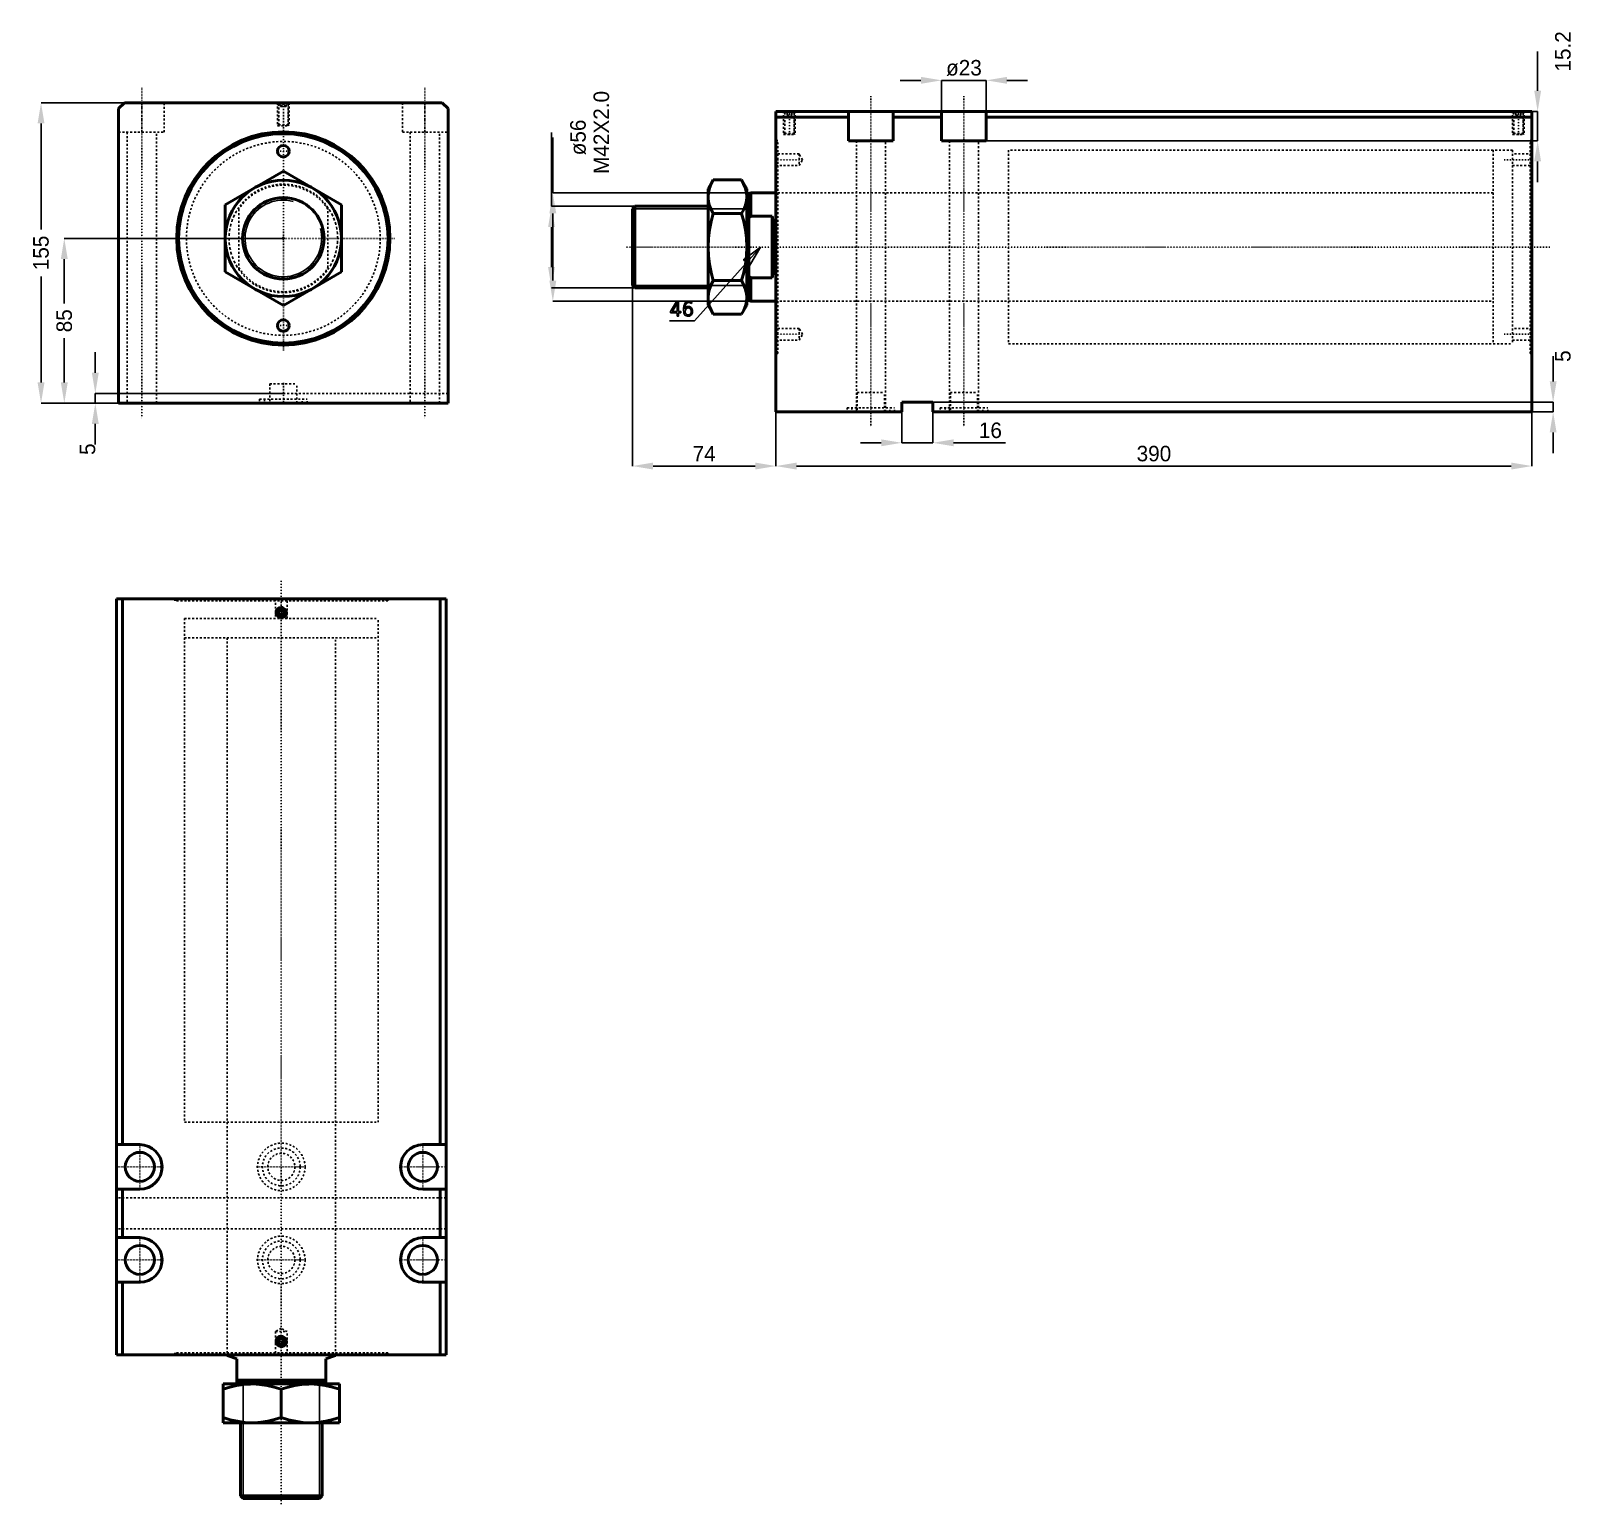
# Model space of a CAD drawing. Header units: millimetres. Extents: x -130 to 665, y -653 to 107.
import ezdxf

# ---------------------------------------------------------------- set-up
doc = ezdxf.new("R2010")
doc.units = ezdxf.units.MM
doc.linetypes.add('Center', pattern=[1.5, 0.45, -0.5, 0.05, -0.5])
doc.linetypes.add('Dashed', pattern=[2, 1, -1])
for name, color, linetype, lineweight in [('2d ConnectionPoints', 7, 'Continuous', 50), ('AM_0', 7, 'Continuous', 50), ('AM_5', 3, 'Continuous', 25), ('AM_7', 7, 'Center', 25), ('AM_9', 6, 'Dashed', 25)]:
    doc.layers.add(name, color=color, linetype=linetype, lineweight=lineweight)
doc.dimstyles.new('ISO-25', dxfattribs={"dimtxt": 2.5, "dimasz": 2.5, "dimexe": 1.25, "dimexo": 0.625, "dimtad": 1, "dimtxsty": 'Standard', "dimcen": 2.5, "dimadec": 0, "dimazin": 0, "dimtfac": 1, "dimtmove": 0, "dimatfit": 3, "dimfxl": 0, "dimarcsym": 0})

# ---------------------------------------------------------------- blocks, each defined once
blk = doc.blocks.new('1_JECX_MF_EXLA_100_250_0_rod__0_in_JECX_MF_160_EXLA_100_250_0__0')
at = {"layer": 'AM_0'}
for p, q in [((-30, 17.32), (0, 34.64)), ((0, 34.64), (30, 17.32)), ((-30, -17.32), (-30, 17.32)), ((30, 17.32), (30, -17.32)), ((0, -34.64), (-30, -17.32)), ((30, -17.32), (0, -34.64))]:
    blk.add_line(p, q, dxfattribs=at)
for radius in [30, 21]:
    blk.add_circle((0, 0), radius, dxfattribs=at)
at = {"layer": 'AM_5'}
blk.add_arc((0, 0), 19.77, 75, 15, dxfattribs=at)
at = {"layer": 'AM_9'}
for p, q in [((-23, -15.97), (-23, 15.97)), ((23, 15.97), (23, -15.97))]:
    blk.add_line(p, q, dxfattribs=at)
for points in [[(-23, 15.97), (-24.3, 13.9), (-25.42, 11.73), (-26.35, 9.47), (-27.07, 7.14), (-27.59, 4.75), (-27.9, 2.33), (-28, -0.11), (-27.88, -2.55), (-27.56, -4.97), (-27.02, -7.35), (-26.27, -9.68), (-25.33, -11.93), (-24.19, -14.1), (-23, -15.97)], [(23, -15.97), (24.3, -13.9), (25.42, -11.73), (26.35, -9.47), (27.07, -7.14), (27.59, -4.75), (27.9, -2.33), (28, 0.11), (27.88, 2.55), (27.56, 4.97), (27.02, 7.35), (26.27, 9.68), (25.33, 11.93), (24.19, 14.1), (23, 15.97)]]:
    blk.add_lwpolyline(points, dxfattribs=at)
blk.add_circle((0, 0), 20.77, dxfattribs=at)
for radius, start, end in [(28, 34.77194, 145.22806), (27.5, 33.2419, 146.7581), (27.5, 213.2419, 326.7581), (28, 214.77194, 325.22806)]:
    blk.add_arc((0, 0), radius, start, end, dxfattribs=at)
blk = doc.blocks.new('2_JECX_MF_EXLA_100_250_0_body__0_in_JECX_MF_160_EXLA_100_250_0__0')
at = {"layer": 'AM_0'}
for p, q in [((-82, 70), (-85, 67)), ((-85, 67), (-85, -85)), ((82, 70), (-82, 70)), ((85, 67), (82, 70)), ((85, -85), (85, 67)), ((-85, -85), (85, -85))]:
    blk.add_line(p, q, dxfattribs=at)
for centre, radius in [((0, 0), 55), ((0, 0), 54), ((0, 45), 3), ((0, -45), 3)]:
    blk.add_circle(centre, radius, dxfattribs=at)
at = {"layer": 'AM_5', "linetype": 'Dashed'}
for p, q in [((-3, 70), (-3, 58)), ((3, 70), (3, 58))]:
    blk.add_line(p, q, dxfattribs=at)
at = {"layer": 'AM_7'}
for p, q in [((-73, 77.75), (-73, -92.75)), ((73, 77.75), (73, -92.75)), ((0, -57.75), (0, 70.6)), ((-3.15, 45), (3.15, 45)), ((-57.75, 0), (57.75, 0)), ((-3.15, -45), (3.15, -45)), ((0, -74.5), (0, -85.5))]:
    blk.add_line(p, q, dxfattribs=at)
at = {"layer": 'AM_9'}
for p, q in [((-73, 54.8), (-73, 70)), ((-61.5, 54.8), (-61.5, 70)), ((-3, 70), (-2.46, 69.46)), ((-2.46, 69.46), (-2.46, 58.54)), ((-2.46, 69.46), (2.46, 69.46)), ((-1.9, 70), (-2.4, 69.5)), ((-2.4, 69.5), (-2.4, 58)), ((-2.4, 69.5), (2.4, 69.5)), ((-1.44, 68), (-1.44, 70)), ((-1.44, 68), (1.44, 68)), ((-0.72, 68), (-0.72, 70)), ((0.72, 68), (0.72, 70)), ((1.44, 68), (1.44, 70)), ((2.4, 69.5), (1.9, 70)), ((2.4, 58), (2.4, 69.5)), ((2.46, 69.46), (3, 70)), ((2.46, 58.54), (2.46, 69.46)), ((61.5, 70), (61.5, 54.8)), ((73, 54.8), (73, 70)), ((-2.46, 58.54), (-3, 58)), ((-3, 58), (3, 58)), ((-2.46, 58.54), (2.46, 58.54)), ((3, 58), (2.46, 58.54)), ((-85, 54.8), (-61.5, 54.8)), ((-80.5, 54.8), (-80.5, -85)), ((-65.5, -85), (-65.5, 54.8)), ((61.5, 54.8), (85, 54.8)), ((65.5, 54.8), (65.5, -85)), ((80.5, -85), (80.5, 54.8)), ((-7, -75), (7, -75)), ((-7, -75), (-7, -85)), ((7, -85), (7, -75)), ((85, -80), (-85, -80)), ((-12.25, -82.9), (12.25, -82.9)), ((-12.25, -82.9), (-12.25, -85)), ((-9.75, -82.9), (-9.75, -85)), ((9.75, -85), (9.75, -82.9)), ((12.25, -85), (12.25, -82.9))]:
    blk.add_line(p, q, dxfattribs=at)
blk.add_circle((0, 0), 50, dxfattribs=at)
blk = doc.blocks.new('*D3')
at = {"layer": 'AM_5', "color": 0, "lineweight": -2}
for p, q in [((-82, 70), (-125, 70)), ((-125, 59.33), (-125, 4.61)), ((-125, -74.33), (-125, -19.61)), ((-85, -85), (-125, -85))]:
    blk.add_line(p, q, dxfattribs=at)
at = {"layer": 'AM_5', "color": 0}
for points in [[(-123.22, 59.33), (-126.78, 59.33), (-125, 70)], [(-126.78, -74.33), (-123.22, -74.33), (-125, -85)]]:
    blk.add_solid(points, dxfattribs=at)
at = {"layer": 'Defpoints', "color": 0}
for p in [(-82, 70), (-125, -85), (-85, -85)]:
    blk.add_point(p, dxfattribs=at)
at = {"layer": 'AM_5', "color": 0, "insert": (-125, -7.5), "char_height": 8, "attachment_point": 5, "rotation": 90}
blk.add_mtext('155', dxfattribs=at)
blk = doc.blocks.new('*D4')
at = {"layer": 'AM_5', "color": 0, "lineweight": -2}
for p, q in [((0, 0), (-113, 0)), ((-113, -10.67), (-113, -33.62)), ((-113, -74.33), (-113, -51.38)), ((-85, -85), (-113, -85))]:
    blk.add_line(p, q, dxfattribs=at)
at = {"layer": 'AM_5', "color": 0}
for points in [[(-111.22, -10.67), (-114.78, -10.67), (-113, 0)], [(-114.78, -74.33), (-111.22, -74.33), (-113, -85)]]:
    blk.add_solid(points, dxfattribs=at)
at = {"layer": 'Defpoints', "color": 0}
for p in [(0, 0), (-113, -85), (-85, -85)]:
    blk.add_point(p, dxfattribs=at)
at = {"layer": 'AM_5', "color": 0, "insert": (-113, -42.5), "char_height": 8, "attachment_point": 5, "rotation": 90}
blk.add_mtext('85', dxfattribs=at)
blk = doc.blocks.new('*D5')
at = {"layer": 'AM_5', "color": 0, "lineweight": -2}
for p, q in [((-97, -69.33), (-97, -58.67)), ((0, -80), (-97, -80)), ((-97, -80), (-97, -85)), ((-85, -85), (-97, -85)), ((-97, -95.67), (-97, -106.33))]:
    blk.add_line(p, q, dxfattribs=at)
at = {"layer": 'AM_5', "color": 0}
for points in [[(-98.78, -69.33), (-95.22, -69.33), (-97, -80)], [(-95.22, -95.67), (-98.78, -95.67), (-97, -85)]]:
    blk.add_solid(points, dxfattribs=at)
at = {"layer": 'Defpoints', "color": 0}
for p in [(-97, -85), (-85, -85), (0, -80)]:
    blk.add_point(p, dxfattribs=at)
at = {"layer": 'AM_5', "color": 0, "insert": (-101, -108.73), "char_height": 8, "attachment_point": 5, "rotation": 90}
blk.add_mtext('5', dxfattribs=at)
blk = doc.blocks.new('1_JECX_MF_EXLA_100_250_0_rod__0_in_JECX_MF_160_EXLA_100_250_0__4')
at = {"layer": 'AM_0'}
for p, q in [((-28, 0), (-28, -0.38)), ((28, -0.38), (28, 0)), ((-23, -2), (-28, -0.38)), ((-23, -14), (-23, -2)), ((28, -0.38), (23, -2)), ((23, -2), (23, -14)), ((30, -15), (-30, -15)), ((-30, -35), (-30, -15)), ((-23, -13), (23, -13)), ((-23, -14), (23, -14)), ((-19.77, -14), (-20.77, -15)), ((20.77, -15), (19.77, -14)), ((30, -15), (30, -35)), ((0, -32.32), (0, -17.68)), ((30, -35), (-30, -35)), ((-21, -35), (-21, -72.77)), ((21, -72.77), (21, -35)), ((-21, -72.77), (21, -72.77)), ((-21, -72.77), (-19.77, -74)), ((-19.77, -74), (19.77, -74)), ((19.77, -74), (21, -72.77))]:
    blk.add_line(p, q, dxfattribs=at)
for points in [[(-15, -15), (-16.07, -15.01), (-19.57, -15.27), (-23.04, -15.81), (-26.54, -16.63), (-30, -17.68)], [(0, -17.68), (-3.65, -16.58), (-7.35, -15.74), (-11.16, -15.19), (-15, -15)], [(15, -15), (13.93, -15.01), (10.43, -15.27), (6.96, -15.81), (3.46, -16.63), (0, -17.68)], [(30, -17.68), (26.35, -16.58), (22.65, -15.74), (18.84, -15.19), (15, -15)], [(-30, -32.32), (-26.35, -33.42), (-22.65, -34.26), (-18.84, -34.81), (-15, -35)], [(-15, -35), (-13.93, -34.99), (-10.43, -34.73), (-6.96, -34.19), (-3.46, -33.37), (0, -32.32)], [(0, -32.32), (3.65, -33.42), (7.35, -34.26), (11.16, -34.81), (15, -35)], [(15, -35), (16.07, -34.99), (19.57, -34.73), (23.04, -34.19), (26.54, -33.37), (30, -32.32)]]:
    blk.add_lwpolyline(points, dxfattribs=at)
at = {"layer": 'AM_5'}
for p, q in [((-19.77, -74), (-19.77, -14)), ((19.77, -74), (19.77, -14))]:
    blk.add_line(p, q, dxfattribs=at)
at = {"layer": 'AM_7'}
blk.add_line((0, -77), (0, 399.7), dxfattribs=at)
at = {"layer": 'AM_9'}
for p, q in [((-50, 380), (50, 380)), ((-50, 380), (-50, 370)), ((50, 370), (50, 380)), ((-50, 370), (50, 370)), ((-28, 370), (-28, 0)), ((28, 0), (28, 370))]:
    blk.add_line(p, q, dxfattribs=at)
blk = doc.blocks.new('2_JECX_MF_EXLA_100_250_0_body__0_in_JECX_MF_160_EXLA_100_250_0__4')
at = {"layer": 'AM_0'}
for p, q in [((-85, 390), (-85, 0)), ((85, 390), (-85, 390)), ((-82, 390), (-82, 108.5)), ((82, 390), (82, 108.5)), ((85, 390), (85, 0)), ((-0.72, 384.25), (-1.44, 383)), ((-1.44, 383), (-0.72, 381.75)), ((0.72, 384.25), (-0.72, 384.25)), ((1.44, 383), (0.72, 384.25)), ((0.72, 381.75), (1.44, 383)), ((-0.72, 381.75), (0.72, 381.75)), ((-73, 108.5), (-85, 108.5)), ((85, 108.5), (73, 108.5)), ((-85, 85.5), (-73, 85.5)), ((-82, 85.5), (-82, 60.5)), ((73, 85.5), (85, 85.5)), ((82, 85.5), (82, 60.5)), ((-73, 60.5), (-85, 60.5)), ((85, 60.5), (73, 60.5)), ((-85, 37.5), (-73, 37.5)), ((-82, 37.5), (-82, 0)), ((73, 37.5), (85, 37.5)), ((82, 37.5), (82, 0)), ((-0.72, 8.25), (-1.44, 7)), ((0.72, 8.25), (-0.72, 8.25)), ((1.44, 7), (0.72, 8.25)), ((85, 0), (-85, 0)), ((-1.44, 7), (-0.72, 5.75)), ((-0.72, 5.75), (0.72, 5.75)), ((0.72, 5.75), (1.44, 7))]:
    blk.add_line(p, q, dxfattribs=at)
for centre, radius in [((0, 383), 2.46), ((0, 383), 2.4), ((0, 383), 1.9), ((-73, 97), 7.5), ((73, 97), 7.5), ((-73, 49), 7.5), ((73, 49), 7.5), ((0, 7), 2.46), ((0, 7), 2.4), ((0, 7), 1.9)]:
    blk.add_circle(centre, radius, dxfattribs=at)
for centre, start, end in [((-73, 97), 270, 90), ((73, 97), 90, 270), ((-73, 49), 270, 90), ((73, 49), 90, 270)]:
    blk.add_arc(centre, 11.5, start, end, dxfattribs=at)
at = {"layer": 'AM_5'}
for centre in [(0, 383), (0, 7)]:
    blk.add_arc(centre, 3, 75, 15, dxfattribs=at)
at = {"layer": 'AM_7'}
for p, q in [((-3.15, 383), (3.15, 383)), ((-73, 84.93), (-73, 109.08)), ((73, 84.93), (73, 109.08)), ((-85.08, 97), (-60.93, 97)), ((-12.86, 97), (12.86, 97)), ((60.92, 97), (85.07, 97)), ((-73, 36.92), (-73, 61.08)), ((73, 36.92), (73, 61.08)), ((-85.08, 49), (-60.93, 49)), ((-12.86, 49), (12.86, 49)), ((60.92, 49), (85.07, 49)), ((-3.15, 7), (3.15, 7))]:
    blk.add_line(p, q, dxfattribs=at)
at = {"layer": 'AM_9'}
for p, q in [((-55, 390), (-55, 389)), ((-54, 390), (-54, 389)), ((-3, 390), (-3, 380)), ((3, 380), (3, 390)), ((54, 389), (54, 390)), ((55, 389), (55, 390)), ((55, 389), (-55, 389)), ((-50, 380), (50, 380)), ((-50, 380), (-50, 120)), ((50, 120), (50, 380)), ((-50, 120), (50, 120)), ((-28, 120), (-28, 0)), ((28, 0), (28, 120)), ((85, 81), (-85, 81)), ((85, 65), (-85, 65)), ((0, 13.73), (-3, 12)), ((-3, 12), (-3, 0)), ((-3, 12), (3, 12)), ((3, 12), (0, 13.73)), ((3, 0), (3, 12)), ((55, 1), (-55, 1)), ((-55, 1), (-55, 0)), ((-54, 1), (-54, 0)), ((54, 0), (54, 1)), ((55, 0), (55, 1))]:
    blk.add_line(p, q, dxfattribs=at)
for centre, radius in [((0, 97), 12.25), ((0, 97), 9.75), ((0, 97), 7), ((0, 49), 12.25), ((0, 49), 9.75), ((0, 49), 7)]:
    blk.add_circle(centre, radius, dxfattribs=at)
blk = doc.blocks.new('1_JECX_MF_EXLA_100_250_0_rod__0_in_JECX_MF_160_EXLA_100_250_0__2')
at = {"layer": 'AM_0'}
for p, q in [((-32.32, 34.64), (-35, 30)), ((-32.32, 34.64), (-17.68, 34.64)), ((-15, 30), (-17.68, 34.64)), ((-35, 30), (-35, -30)), ((-15, 30), (-15, -30)), ((-13, 28), (-14, 27.5)), ((-14, 27.5), (-14, -27.5)), ((0, 28), (-13, 28)), ((-13, 28), (-13, 15.97)), ((-72.77, 21), (-74, 19.77)), ((-74, 19.77), (-74, -19.77)), ((-35, 21), (-72.77, 21)), ((-72.77, 21), (-72.77, -21)), ((-32.32, 17.32), (-17.68, 17.32)), ((-14, 19.77), (-15, 20.77)), ((-13, 15.97), (-14, 15.07)), ((-2, 15.97), (-13, 15.97)), ((-2, 15.97), (-2, -15.97)), ((-14, -15.07), (-13, -15.97)), ((-74, -19.77), (-72.77, -21)), ((-72.77, -21), (-35, -21)), ((-32.32, -17.32), (-17.68, -17.32)), ((-15, -20.77), (-14, -19.77)), ((-13, -15.97), (-2, -15.97)), ((-13, -15.97), (-13, -28)), ((-35, -30), (-32.32, -34.64)), ((-17.68, -34.64), (-15, -30)), ((-14, -27.5), (-13, -28)), ((-13, -28), (0, -28)), ((-32.32, -34.64), (-17.68, -34.64))]:
    blk.add_line(p, q, dxfattribs=at)
for points in [[(-32.32, 34.64), (-33.42, 32.53), (-34.26, 30.4), (-34.81, 28.2), (-35, 25.98)], [(-15, 25.98), (-15.01, 26.6), (-15.27, 28.62), (-15.81, 30.63), (-16.63, 32.65), (-17.68, 34.64)], [(-35, 25.98), (-34.99, 25.36), (-34.73, 23.34), (-34.19, 21.34), (-33.37, 19.32), (-32.32, 17.32)], [(-17.68, 17.32), (-16.58, 19.43), (-15.74, 21.56), (-15.19, 23.76), (-15, 25.98)], [(-32.32, 17.32), (-33.42, 13.11), (-34.26, 8.83), (-34.81, 4.43), (-35, 0)], [(-15, 0), (-15, 0.28), (-15.2, 4.56), (-15.73, 8.81), (-16.58, 13.09), (-17.68, 17.32)], [(-2, -15.97), (-1.58, -13.9), (-1.21, -11.73), (-0.91, -9.47), (-0.68, -7.14), (-0.51, -4.75), (-0.41, -2.33), (-0.38, 0.11), (-0.41, 2.55), (-0.52, 4.97), (-0.69, 7.35), (-0.94, 9.68), (-1.24, 11.93), (-1.61, 14.1), (-2, 15.97)], [(-35, 0), (-35, -0.28), (-34.8, -4.56), (-34.27, -8.81), (-33.42, -13.09), (-32.32, -17.32)], [(-17.68, -17.32), (-16.58, -13.11), (-15.74, -8.83), (-15.19, -4.43), (-15, 0)], [(-32.32, -17.32), (-33.42, -19.43), (-34.26, -21.56), (-34.81, -23.76), (-35, -25.98)], [(-15, -25.98), (-15.01, -25.36), (-15.27, -23.34), (-15.81, -21.34), (-16.63, -19.32), (-17.68, -17.32)], [(-35, -25.98), (-34.99, -26.6), (-34.73, -28.62), (-34.19, -30.63), (-33.37, -32.65), (-32.32, -34.64)], [(-17.68, -34.64), (-16.58, -32.53), (-15.74, -30.4), (-15.19, -28.2), (-15, -25.98)]]:
    blk.add_lwpolyline(points, dxfattribs=at)
at = {"layer": 'AM_5'}
for p, q in [((-74, 19.77), (-14, 19.77)), ((-74, -19.77), (-14, -19.77))]:
    blk.add_line(p, q, dxfattribs=at)
at = {"layer": 'AM_7'}
blk.add_line((-77, 0), (399.7, 0), dxfattribs=at)
at = {"layer": 'AM_9'}
for p, q in [((370, 50), (370, -50)), ((380, 50), (370, 50)), ((380, 50), (380, -50)), ((370, 28), (0, 28)), ((0, -28), (370, -28)), ((370, -50), (380, -50))]:
    blk.add_line(p, q, dxfattribs=at)
blk = doc.blocks.new('2_JECX_MF_EXLA_100_250_0_body__0_in_JECX_MF_160_EXLA_100_250_0__2')
at = {"layer": 'AM_0'}
for p, q in [((0, -85), (0, 70)), ((390, 70), (0, 70)), ((37.5, 67), (0, 67)), ((37.5, 54.8), (37.5, 70)), ((60.5, 54.8), (60.5, 70)), ((85.5, 67), (60.5, 67)), ((85.5, 54.8), (85.5, 70)), ((108.5, 54.8), (108.5, 70)), ((390, 67), (108.5, 67)), ((390, -85), (390, 70)), ((37.5, 54.8), (60.5, 54.8)), ((85.5, 54.8), (108.5, 54.8)), ((65, -85), (0, -85)), ((65, -80), (65, -85)), ((81, -80), (65, -80)), ((81, -85), (81, -80)), ((390, -85), (81, -85))]:
    blk.add_line(p, q, dxfattribs=at)
at = {"layer": 'AM_5', "linetype": 'Dashed'}
for p, q in [((4, 70), (4, 58)), ((10, 70), (10, 58)), ((380, 70), (380, 58)), ((386, 70), (386, 58))]:
    blk.add_line(p, q, dxfattribs=at)
at = {"layer": 'AM_7'}
for p, q in [((49, 77.75), (49, -92.75)), ((97, 77.75), (97, -92.75)), ((7, 70.6), (7, 57.4)), ((383, 70.6), (383, 57.4)), ((-0.69, 45), (14.42, 45)), ((375.58, 45), (390.69, 45)), ((-0.69, -45), (14.42, -45)), ((375.58, -45), (390.69, -45))]:
    blk.add_line(p, q, dxfattribs=at)
at = {"layer": 'AM_9'}
for p, q in [((4, 70), (4.54, 69.46)), ((4.54, 69.46), (4.54, 58.54)), ((4.54, 69.46), (9.46, 69.46)), ((5.1, 70), (4.6, 69.5)), ((4.6, 69.5), (9.4, 69.5)), ((4.6, 69.5), (4.6, 58)), ((5.75, 68), (5.75, 70)), ((5.75, 68), (8.25, 68)), ((7, 68), (7, 70)), ((8.25, 68), (8.25, 70)), ((9.4, 69.5), (8.9, 70)), ((9.4, 58), (9.4, 69.5)), ((9.46, 69.46), (10, 70)), ((9.46, 58.54), (9.46, 69.46)), ((380, 70), (380.54, 69.46)), ((380.54, 69.46), (380.54, 58.54)), ((380.54, 69.46), (385.46, 69.46)), ((381.1, 70), (380.6, 69.5)), ((380.6, 69.5), (385.4, 69.5)), ((380.6, 69.5), (380.6, 58)), ((381.75, 68), (381.75, 70)), ((381.75, 68), (384.25, 68)), ((383, 68), (383, 70)), ((384.25, 68), (384.25, 70)), ((385.4, 69.5), (384.9, 70)), ((385.4, 58), (385.4, 69.5)), ((385.46, 69.46), (386, 70)), ((385.46, 58.54), (385.46, 69.46)), ((4.54, 58.54), (4, 58)), ((4, 58), (10, 58)), ((4.54, 58.54), (9.46, 58.54)), ((10, 58), (9.46, 58.54)), ((380.54, 58.54), (380, 58)), ((380, 58), (386, 58)), ((380.54, 58.54), (385.46, 58.54)), ((386, 58), (385.46, 58.54)), ((1, 55), (0, 55)), ((1, 54), (0, 54)), ((12, 48), (0, 48)), ((1, -55), (1, 55)), ((13.73, 45), (12, 48)), ((12, 48), (12, 42)), ((41.5, 54.8), (41.5, -85)), ((56.5, -85), (56.5, 54.8)), ((89.5, 54.8), (89.5, -85)), ((104.5, -85), (104.5, 54.8)), ((380, 50), (120, 50)), ((120, 50), (120, -50)), ((380, 50), (380, -50)), ((390, 48), (380, 48)), ((389, -55), (389, 55)), ((390, 55), (389, 55)), ((390, 54), (389, 54)), ((0, 42), (12, 42)), ((12, 42), (13.73, 45)), ((380, 42), (390, 42)), ((120, 28), (0, 28)), ((0, -28), (120, -28)), ((12, -42), (0, -42)), ((13.73, -45), (12, -42)), ((12, -42), (12, -48)), ((12, -48), (13.73, -45)), ((390, -42), (380, -42)), ((0, -48), (12, -48)), ((0, -54), (1, -54)), ((0, -55), (1, -55)), ((120, -50), (380, -50)), ((380, -48), (390, -48)), ((389, -54), (390, -54)), ((389, -55), (390, -55)), ((42, -75), (56, -75)), ((42, -75), (42, -85)), ((56, -85), (56, -75)), ((90, -75), (104, -75)), ((90, -75), (90, -85)), ((104, -85), (104, -75)), ((36.75, -82.9), (61.25, -82.9)), ((36.75, -82.9), (36.75, -85)), ((39.25, -82.9), (39.25, -85)), ((58.75, -85), (58.75, -82.9)), ((61.25, -85), (61.25, -82.9)), ((84.75, -82.9), (109.25, -82.9)), ((84.75, -82.9), (84.75, -85)), ((87.25, -82.9), (87.25, -85)), ((106.75, -85), (106.75, -82.9)), ((109.25, -85), (109.25, -82.9))]:
    blk.add_line(p, q, dxfattribs=at)
blk = doc.blocks.new('*D20')
at = {"layer": 'AM_5', "color": 0, "lineweight": -2}
for p, q in [((328.9, 81.55), (318.24, 81.55)), ((339.57, 65.55), (339.57, 81.55)), ((339.57, 81.55), (362.57, 81.55)), ((362.57, 65.55), (362.57, 81.55)), ((373.24, 81.55), (383.9, 81.55))]:
    blk.add_line(p, q, dxfattribs=at)
at = {"layer": 'AM_5', "color": 0}
for points in [[(328.9, 83.33), (328.9, 79.77), (339.57, 81.55)], [(373.24, 83.33), (373.24, 79.77), (362.57, 81.55)]]:
    blk.add_solid(points, dxfattribs=at)
at = {"layer": 'Defpoints', "color": 0}
for p in [(362.57, 81.55), (339.57, 65.55), (362.57, 65.55)]:
    blk.add_point(p, dxfattribs=at)
at = {"layer": 'AM_5', "color": 0, "insert": (351.07, 87.95), "char_height": 8, "attachment_point": 5}
blk.add_mtext('ø23', dxfattribs=at)
blk = doc.blocks.new('*D21')
at = {"layer": 'AM_5', "color": 0, "lineweight": -2}
for p, q in [((647, 76.22), (647, 96.48)), ((362.57, 65.55), (647, 65.55)), ((647, 50.35), (647, 65.55)), ((362.57, 50.35), (647, 50.35)), ((647, 39.68), (647, 29.02))]:
    blk.add_line(p, q, dxfattribs=at)
at = {"layer": 'AM_5', "color": 0}
for points in [[(645.23, 76.22), (648.78, 76.22), (647, 65.55)], [(645.23, 39.68), (648.78, 39.68), (647, 50.35)]]:
    blk.add_solid(points, dxfattribs=at)
at = {"layer": 'Defpoints', "color": 0}
for p in [(362.57, 65.55), (647, 65.55), (362.57, 50.35)]:
    blk.add_point(p, dxfattribs=at)
at = {"layer": 'AM_5', "color": 0, "insert": (660.07, 96.48), "char_height": 8, "attachment_point": 5, "rotation": 90}
blk.add_mtext('15.2', dxfattribs=at)
blk = doc.blocks.new('*D22')
at = {"layer": 'AM_5', "color": 0, "lineweight": -2}
for p, q in [((254.07, -89.45), (254.07, -117.45)), ((644.07, -89.45), (644.07, -117.45)), ((264.74, -117.45), (633.4, -117.45))]:
    blk.add_line(p, q, dxfattribs=at)
at = {"layer": 'AM_5', "color": 0}
for points in [[(264.74, -115.67), (264.74, -119.23), (254.07, -117.45)], [(633.4, -115.67), (633.4, -119.23), (644.07, -117.45)]]:
    blk.add_solid(points, dxfattribs=at)
at = {"layer": 'Defpoints', "color": 0}
for p in [(254.07, -89.45), (644.07, -89.45), (644.07, -117.45)]:
    blk.add_point(p, dxfattribs=at)
at = {"layer": 'AM_5', "color": 0, "insert": (449.07, -111.05), "char_height": 8, "attachment_point": 5}
blk.add_mtext('390', dxfattribs=at)
blk = doc.blocks.new('*D23')
at = {"layer": 'AM_5', "color": 0, "lineweight": -2}
for p, q in [((180.07, -4.45), (180.07, -117.45)), ((254.07, -89.45), (254.07, -117.45)), ((190.74, -117.45), (243.4, -117.45))]:
    blk.add_line(p, q, dxfattribs=at)
at = {"layer": 'AM_5', "color": 0}
for points in [[(190.74, -115.67), (190.74, -119.23), (180.07, -117.45)], [(243.4, -115.67), (243.4, -119.23), (254.07, -117.45)]]:
    blk.add_solid(points, dxfattribs=at)
at = {"layer": 'Defpoints', "color": 0}
for p in [(180.07, -4.45), (254.07, -89.45), (254.07, -117.45)]:
    blk.add_point(p, dxfattribs=at)
at = {"layer": 'AM_5', "color": 0, "insert": (217.07, -111.05), "char_height": 8, "attachment_point": 5}
blk.add_mtext('74', dxfattribs=at)
blk = doc.blocks.new('*D24')
at = {"layer": 'AM_5', "color": 0, "lineweight": -2}
for p, q in [((139, 23.55), (139, 52.08)), ((241.07, 23.55), (139, 23.55)), ((139, -21.78), (139, 12.88)), ((241.07, -32.45), (139, -32.45))]:
    blk.add_line(p, q, dxfattribs=at)
at = {"layer": 'AM_5', "color": 0}
for points in [[(137.23, 12.88), (140.78, 12.88), (139, 23.55)], [(137.23, -21.78), (140.78, -21.78), (139, -32.45)]]:
    blk.add_solid(points, dxfattribs=at)
at = {"layer": 'Defpoints', "color": 0}
for p in [(139, 23.55), (241.07, 23.55), (241.07, -32.45)]:
    blk.add_point(p, dxfattribs=at)
at = {"layer": 'AM_5', "color": 0, "insert": (152.07, 52.08), "char_height": 8, "attachment_point": 5, "rotation": 90}
blk.add_mtext('ø56', dxfattribs=at)
blk = doc.blocks.new('*D25')
at = {"layer": 'AM_5', "color": 0, "lineweight": -2}
for p, q in [((138.34, 16.55), (138.34, 54.68)), ((181.3, 16.55), (138.34, 16.55)), ((138.34, -14.78), (138.34, 5.88)), ((181.07, -25.45), (138.34, -25.45))]:
    blk.add_line(p, q, dxfattribs=at)
at = {"layer": 'AM_5', "color": 0}
for points in [[(136.56, 5.88), (140.12, 5.88), (138.34, 16.55)], [(136.56, -14.78), (140.12, -14.78), (138.34, -25.45)]]:
    blk.add_solid(points, dxfattribs=at)
at = {"layer": 'Defpoints', "color": 0}
for p in [(138.34, 16.55), (181.3, 16.55), (181.07, -25.45)]:
    blk.add_point(p, dxfattribs=at)
at = {"layer": 'AM_5', "color": 0, "insert": (164.07, 54.68), "char_height": 8, "attachment_point": 5, "rotation": 90}
blk.add_mtext('M42X2.0', dxfattribs=at)
blk = doc.blocks.new('*D26')
at = {"layer": 'AM_5', "color": 0, "lineweight": -2}
for p, q in [((319.07, -84.45), (319.07, -105.45)), ((335.07, -89.45), (335.07, -105.45)), ((308.4, -105.45), (297.74, -105.45)), ((319.07, -105.45), (335.07, -105.45)), ((345.74, -105.45), (372.44, -105.45))]:
    blk.add_line(p, q, dxfattribs=at)
at = {"layer": 'AM_5', "color": 0}
for points in [[(308.4, -103.67), (308.4, -107.23), (319.07, -105.45)], [(345.74, -103.67), (345.74, -107.23), (335.07, -105.45)]]:
    blk.add_solid(points, dxfattribs=at)
at = {"layer": 'Defpoints', "color": 0}
for p in [(319.07, -84.45), (335.07, -89.45), (335.07, -105.45)]:
    blk.add_point(p, dxfattribs=at)
at = {"layer": 'AM_5', "color": 0, "insert": (364.71, -99.05), "char_height": 8, "attachment_point": 5}
blk.add_mtext('16', dxfattribs=at)
blk = doc.blocks.new('*D27')
at = {"layer": 'AM_5', "color": 0, "lineweight": -2}
for p, q in [((655, -73.78), (655, -60.72)), ((319.07, -84.45), (655, -84.45)), ((655, -89.45), (655, -84.45)), ((335.07, -89.45), (655, -89.45)), ((655, -100.12), (655, -110.78))]:
    blk.add_line(p, q, dxfattribs=at)
at = {"layer": 'AM_5', "color": 0}
for points in [[(653.23, -73.78), (656.78, -73.78), (655, -84.45)], [(653.23, -100.12), (656.78, -100.12), (655, -89.45)]]:
    blk.add_solid(points, dxfattribs=at)
at = {"layer": 'Defpoints', "color": 0}
for p in [(319.07, -84.45), (335.07, -89.45), (655, -89.45)]:
    blk.add_point(p, dxfattribs=at)
at = {"layer": 'AM_5', "color": 0, "insert": (660.07, -60.72), "char_height": 8, "attachment_point": 5, "rotation": 90}
blk.add_mtext('5', dxfattribs=at)

msp = doc.modelspace()

# ---------------------------------------------------------------- linework, layer by layer
at = {"layer": '2d ConnectionPoints'}
for p in [(0, 0), (254.071, -4.448), (-1.041, -576.015)]:
    msp.add_point(p, dxfattribs=at)
at = {"layer": 'AM_5'}
for p, q in [((212.071, -42.448), (246.071, -4.448)), ((199.271, -42.448), (212.071, -42.448))]:
    msp.add_line(p, q, dxfattribs=at)
for points in [[(246.071, -4.448), (240.549, -13.82), (237.369, -10.975), (246.071, -4.448)], [(203.151, -38.384), (199.781, -38.384), (199.781, -37.708), (202.849, -32.508), (203.879, -32.508), (203.879, -37.682), (205.002, -37.682), (205.002, -38.384), (203.879, -38.384), (203.879, -40.048), (203.151, -40.048), (203.151, -38.384)], [(203.161, -37.682), (203.161, -33.382), (200.675, -37.682), (203.161, -37.682)], [(208.817, -40.111), (208.817, -40.111), (208.465, -40.095), (207.996, -40.009), (207.996, -40.009), (207.599, -39.85), (207.374, -39.703), (207.374, -39.703), (207.178, -39.528), (206.932, -39.22), (206.932, -39.22), (206.743, -38.86), (206.649, -38.59), (206.649, -38.59), (206.576, -38.296), (206.497, -37.812), (206.497, -37.812), (206.454, -37.274), (206.446, -36.887), (206.446, -36.887), (206.471, -36.091), (206.603, -35.03), (206.603, -35.03), (206.847, -34.131), (207.073, -33.621), (207.073, -33.621), (207.352, -33.194), (207.879, -32.732), (207.879, -32.732), (208.536, -32.483), (209.046, -32.436), (209.046, -32.436), (209.291, -32.443), (209.627, -32.481), (209.627, -32.481), (209.925, -32.552), (210.102, -32.618), (210.102, -32.618), (210.266, -32.695), (210.496, -32.83), (210.496, -32.83), (210.706, -32.985), (210.835, -33.101), (210.263, -33.569), (210.263, -33.569), (210.189, -33.483), (210.057, -33.368), (210.057, -33.368), (209.9, -33.27), (209.782, -33.213), (209.782, -33.213), (209.654, -33.165), (209.443, -33.114), (209.443, -33.114), (209.212, -33.086), (209.046, -33.08), (209.046, -33.08), (208.784, -33.101), (208.435, -33.208), (208.435, -33.208), (208.139, -33.407), (207.972, -33.59), (207.972, -33.59), (207.827, -33.801), (207.645, -34.142), (207.645, -34.142), (207.507, -34.514), (207.439, -34.778), (207.439, -34.778), (207.385, -35.055), (207.316, -35.491), (207.316, -35.491), (207.263, -35.952), (207.237, -36.273), (207.237, -36.273), (207.353, -36.05), (207.549, -35.757), (207.549, -35.757), (207.772, -35.514), (207.936, -35.381), (207.936, -35.381), (208.111, -35.272), (208.394, -35.153), (208.394, -35.153), (208.702, -35.089), (208.921, -35.077), (208.921, -35.077), (209.179, -35.092), (209.543, -35.168), (209.543, -35.168), (209.878, -35.309), (210.086, -35.439), (210.086, -35.439), (210.279, -35.593), (210.533, -35.859), (210.533, -35.859), (210.745, -36.168), (210.864, -36.398), (210.864, -36.398), (210.962, -36.641), (211.068, -37.017), (211.068, -37.017), (211.126, -37.408), (211.137, -37.677), (211.137, -37.677), (211.125, -37.958), (211.062, -38.354), (211.062, -38.354), (210.945, -38.721), (210.838, -38.949), (210.838, -38.949), (210.709, -39.16), (210.481, -39.44), (210.481, -39.44), (210.211, -39.675), (210.008, -39.807), (210.008, -39.807), (209.791, -39.916), (209.445, -40.035), (209.445, -40.035), (209.076, -40.099), (208.817, -40.111)], [(208.828, -39.456), (208.828, -39.456), (209.015, -39.447), (209.274, -39.398), (209.274, -39.398), (209.507, -39.309), (209.647, -39.227), (209.647, -39.227), (209.774, -39.128), (209.941, -38.953), (209.941, -38.953), (210.079, -38.746), (210.154, -38.59), (210.154, -38.59), (210.216, -38.422), (210.282, -38.15), (210.282, -38.15), (210.318, -37.855), (210.325, -37.646), (210.325, -37.646), (210.319, -37.45), (210.285, -37.172), (210.285, -37.172), (210.222, -36.911), (210.164, -36.746), (210.164, -36.746), (210.093, -36.593), (209.963, -36.388), (209.963, -36.388), (209.803, -36.212), (209.681, -36.112), (209.681, -36.112), (209.546, -36.028), (209.322, -35.937), (209.322, -35.937), (209.072, -35.887), (208.89, -35.878), (208.89, -35.878), (208.702, -35.888), (208.438, -35.94), (208.438, -35.94), (208.198, -36.038), (208.05, -36.128), (208.05, -36.128), (207.914, -36.235), (207.735, -36.422), (207.735, -36.422), (207.585, -36.642), (207.502, -36.806), (207.502, -36.806), (207.432, -36.982), (207.357, -37.262), (207.357, -37.262), (207.317, -37.561), (207.309, -37.771), (207.309, -37.771), (207.316, -37.962), (207.354, -38.233), (207.354, -38.233), (207.423, -38.485), (207.486, -38.642), (207.486, -38.642), (207.563, -38.788), (207.704, -38.982), (207.704, -38.982), (207.874, -39.147), (208.004, -39.24), (208.004, -39.24), (208.146, -39.318), (208.38, -39.402), (208.38, -39.402), (208.64, -39.447), (208.828, -39.456)]]:
    msp.add_lwpolyline(points, dxfattribs=at)

# ---------------------------------------------------------------- block references
for name, p in [('2_JECX_MF_EXLA_100_250_0_body__0_in_JECX_MF_160_EXLA_100_250_0__0', (0, 0)), ('2_JECX_MF_EXLA_100_250_0_body__0_in_JECX_MF_160_EXLA_100_250_0__2', (254.071, -4.448)), ('1_JECX_MF_EXLA_100_250_0_rod__0_in_JECX_MF_160_EXLA_100_250_0__2', (254.071, -4.448)), ('1_JECX_MF_EXLA_100_250_0_rod__0_in_JECX_MF_160_EXLA_100_250_0__0', (0, 0)), ('1_JECX_MF_EXLA_100_250_0_rod__0_in_JECX_MF_160_EXLA_100_250_0__4', (-1.041, -576.015)), ('2_JECX_MF_EXLA_100_250_0_body__0_in_JECX_MF_160_EXLA_100_250_0__4', (-1.041, -576.015))]:
    msp.add_blockref(name, p)

# ---------------------------------------------------------------- dimensions: what is measured, and where the dimension line sits
for base, p1, p2, text, picture, middle in [((647.005, 65.552), (362.571, 50.352), (362.571, 65.552), '15.2', '*D21', (660.071, 96.485)), ((138.338, 16.552), (181.071, -25.448), (181.298, 16.552), 'M42X2.0', '*D25', (164.071, 54.685)), ((-125, -85), (-82, 70), (-85, -85), '155', '*D3', (-125, -7.5)), ((139.005, 23.552), (241.071, -32.448), (241.071, 23.552), 'ø56', '*D24', (152.071, 52.085)), ((-113, -85), (0, 0), (-85, -85), '85', '*D4', (-113, -42.5)), ((-97, -85), (0, -80), (-85, -85), '5', '*D5', (-101, -108.733)), ((655.005, -89.448), (319.071, -84.448), (335.071, -89.448), '5', '*D27', (660.071, -60.715))]:
    dim = msp.add_linear_dim(base=base, p1=p1, p2=p2, angle=90, text=text, dimstyle='ISO-25', override={"dimtxt": 8, "dimasz": 10.666667, "dimexe": 0, "dimexo": 0, "dimgap": 2.4}, dxfattribs=at)
    dim.commit()
    dim.dimension.update_dxf_attribs({"geometry": picture, "text_midpoint": middle, "dimtype": 160, "text_rotation": 90})
for base, p1, p2, text, picture, middle in [((362.571, 81.552), (339.571, 65.552), (362.571, 65.552), 'ø23', '*D20', (351.071, 81.552)), ((254.071, -117.448), (180.071, -4.448), (254.071, -89.448), '74', '*D23', (217.071, -117.448)), ((335.071, -105.448), (319.071, -84.448), (335.071, -89.448), '16', '*D26', (364.709, -105.448)), ((644.071, -117.448), (254.071, -89.448), (644.071, -89.448), '390', '*D22', (449.071, -117.448))]:
    dim = msp.add_linear_dim(base=base, p1=p1, p2=p2, text=text, dimstyle='ISO-25', override={"dimtxt": 8, "dimasz": 10.666667, "dimexe": 0, "dimexo": 0, "dimgap": 2.4}, dxfattribs=at)
    dim.commit()
    dim.dimension.update_dxf_attribs({"geometry": picture, "text_midpoint": middle, "dimtype": 160})

doc.saveas('drawing.dxf')
